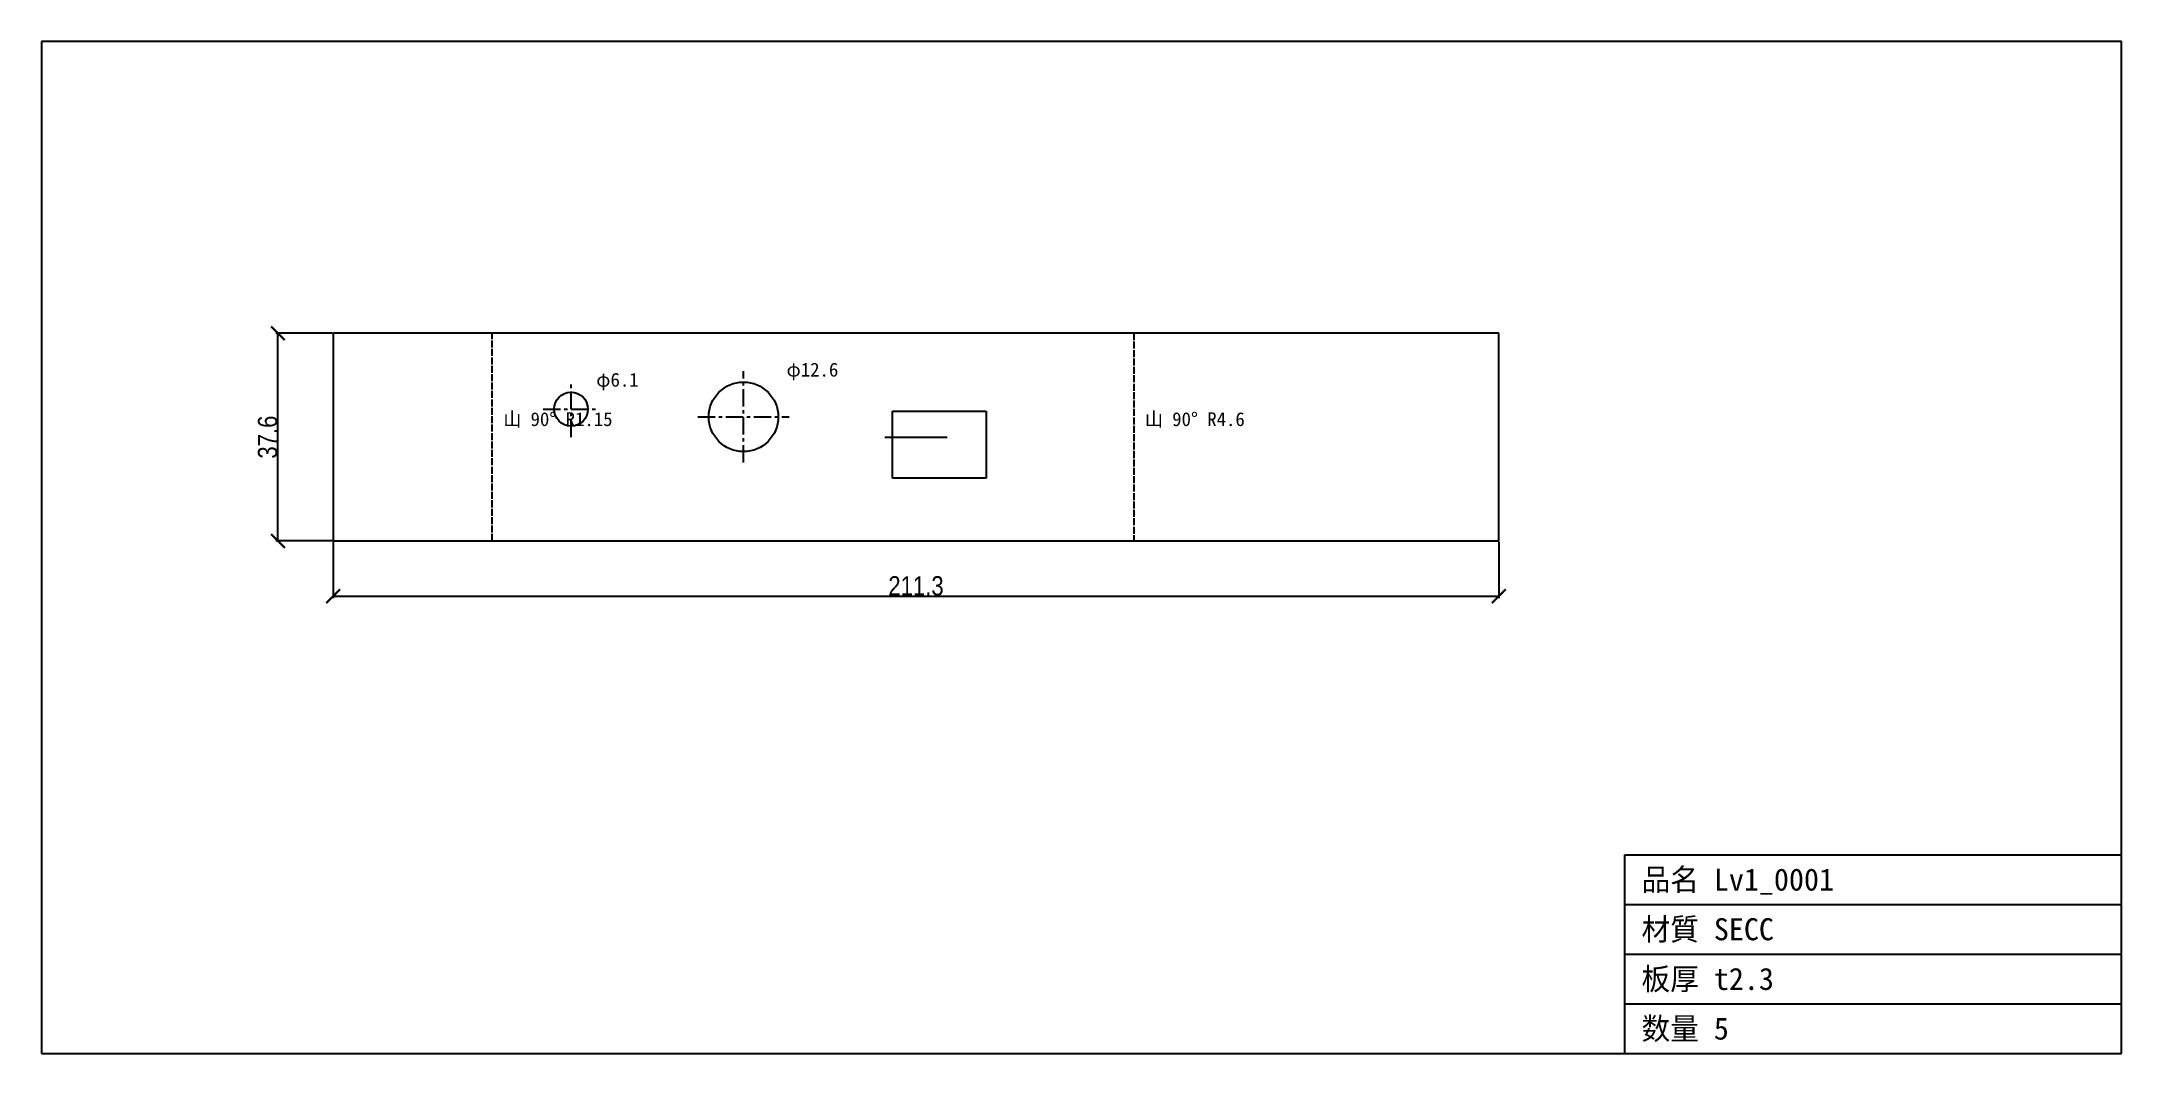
# Model space of a CAD drawing. Header units: millimetres. Extents: x -83 to 294, y -93 to 90.
import ezdxf

# ---------------------------------------------------------------- set-up
doc = ezdxf.new("R2010")
doc.units = ezdxf.units.MM
doc.linetypes.add('CENTER', pattern=[5.08, 3.175, -0.635, 0.635, -0.635])
doc.linetypes.add('DASHED', pattern=[1.524, 1.27, -0.254])
for name, color, linetype in [('ケガキ', 7, 'Continuous'), ('中心線', 7, 'Continuous'), ('図枠', 7, 'Continuous'), ('外形', 7, 'Continuous'), ('寸法', 7, 'Continuous'), ('文字', 7, 'Continuous'), ('曲げ線', 7, 'Continuous')]:
    doc.layers.add(name, color=color, linetype=linetype)
doc.styles.add('OpenSansCondensed-Light', font='OpenSansCondensed-Light.ttf')
doc.dimstyles.new('EZDXF', dxfattribs={"dimtxt": 0.25, "dimasz": 0.175, "dimexe": 0.375, "dimexo": 0.125, "dimgap": 0.1, "dimtad": 1, "dimlfac": 100, "dimzin": 12, "dimdsep": 46, "dimtxsty": 'OpenSansCondensed-Light', "dimblk": 'ARCHTICK', "dimcen": 2.5, "dimazin": 3, "dimtfac": 0.5, "dimtmove": 2, "dimatfit": 3})

# ---------------------------------------------------------------- blocks, each defined once
blk = doc.blocks.new('_ARCHTICK')
at = {"color": 0, "linetype": 'BYBLOCK', "const_width": 0.15}
blk.add_lwpolyline([(-0.5, -0.5), (0.5, 0.5)], dxfattribs=at)

msp = doc.modelspace()

# ---------------------------------------------------------------- linework, layer by layer
at = {"layer": 'ケガキ'}
msp.add_line((69.37, 18.82), (80.66, 18.82), dxfattribs=at)
at = {"layer": '中心線', "color": 1, "linetype": 'CENTER'}
for p, q in [((43.74, 14.19), (43.74, 30.79)), ((12.48, 18.82), (12.48, 28.96)), ((7.41, 23.89), (17.55, 23.89)), ((35.44, 22.49), (52.04, 22.49))]:
    msp.add_line(p, q, dxfattribs=at)
at = {"layer": '図枠'}
for p, q in [((293.52, 90.48), (-83.49, 90.48)), ((-83.49, 90.48), (-83.49, -92.84)), ((293.52, -92.84), (293.52, 90.48)), ((203.52, -92.84), (203.52, -56.84)), ((203.52, -56.84), (293.52, -56.84)), ((203.52, -65.84), (293.52, -65.84)), ((203.52, -74.84), (293.52, -74.84)), ((203.52, -83.84), (293.52, -83.84)), ((-83.49, -92.84), (293.52, -92.84))]:
    msp.add_line(p, q, dxfattribs=at)
at = {"layer": '外形'}
for p, q in [((-30.66, 37.64), (-30.66, 0)), ((180.68, 37.64), (-30.66, 37.64)), ((180.68, 0), (180.68, 37.64)), ((70.75, 11.41), (70.75, 23.5)), ((70.75, 23.5), (87.7, 23.5)), ((87.7, 23.5), (87.7, 11.41)), ((87.7, 11.41), (70.75, 11.41)), ((-30.66, 0), (180.68, 0))]:
    msp.add_line(p, q, dxfattribs=at)
for centre, radius in [((12.48, 23.89), 3.07), ((43.74, 22.49), 6.3)]:
    msp.add_circle(centre, radius, dxfattribs=at)
at = {"layer": '曲げ線', "color": 4, "linetype": 'DASHED'}
for p, q in [((-1.81, 0), (-1.81, 37.64)), ((114.5, 37.64), (114.5, 0))]:
    msp.add_line(p, q, dxfattribs=at)

# ---------------------------------------------------------------- texts
at = {"layer": '文字'}
for s, height, p in [('φ6.1', 2.5, (17.05, 27.96)), ('φ12.6', 2.5, (51.54, 29.79)), ('山 90° R1.15', 2.5, (0.19, 20.82)), ('山 90° R4.6', 2.5, (116.5, 20.82)), ('品名 Lv1_0001', 4, (206.52, -63.34)), ('材質 SECC', 4, (206.52, -72.34)), ('板厚 t2.3', 4, (206.52, -81.34)), ('数量 5', 4, (206.52, -90.34))]:
    msp.add_text(s, height=height, dxfattribs=at).set_placement(p)

# ---------------------------------------------------------------- dimensions: what is measured, and where the dimension line sits
at = {"layer": '寸法'}
msp.add_linear_dim(base=(-40.66, 0), p1=(-30.66, 0), p2=(-30.66, 37.64), angle=90, dimstyle='EZDXF', override={"dimtxt": 3.5, "dimasz": 2.5, "dimdec": 1, "dimlfac": 1}, dxfattribs=at).render()
msp.add_linear_dim(base=(-30.66, -10), p1=(-30.66, 0), p2=(180.68, 0), dimstyle='EZDXF', override={"dimtxt": 3.5, "dimasz": 2.5, "dimdec": 1, "dimlfac": 1}, dxfattribs=at).render()

doc.saveas('drawing.dxf')
